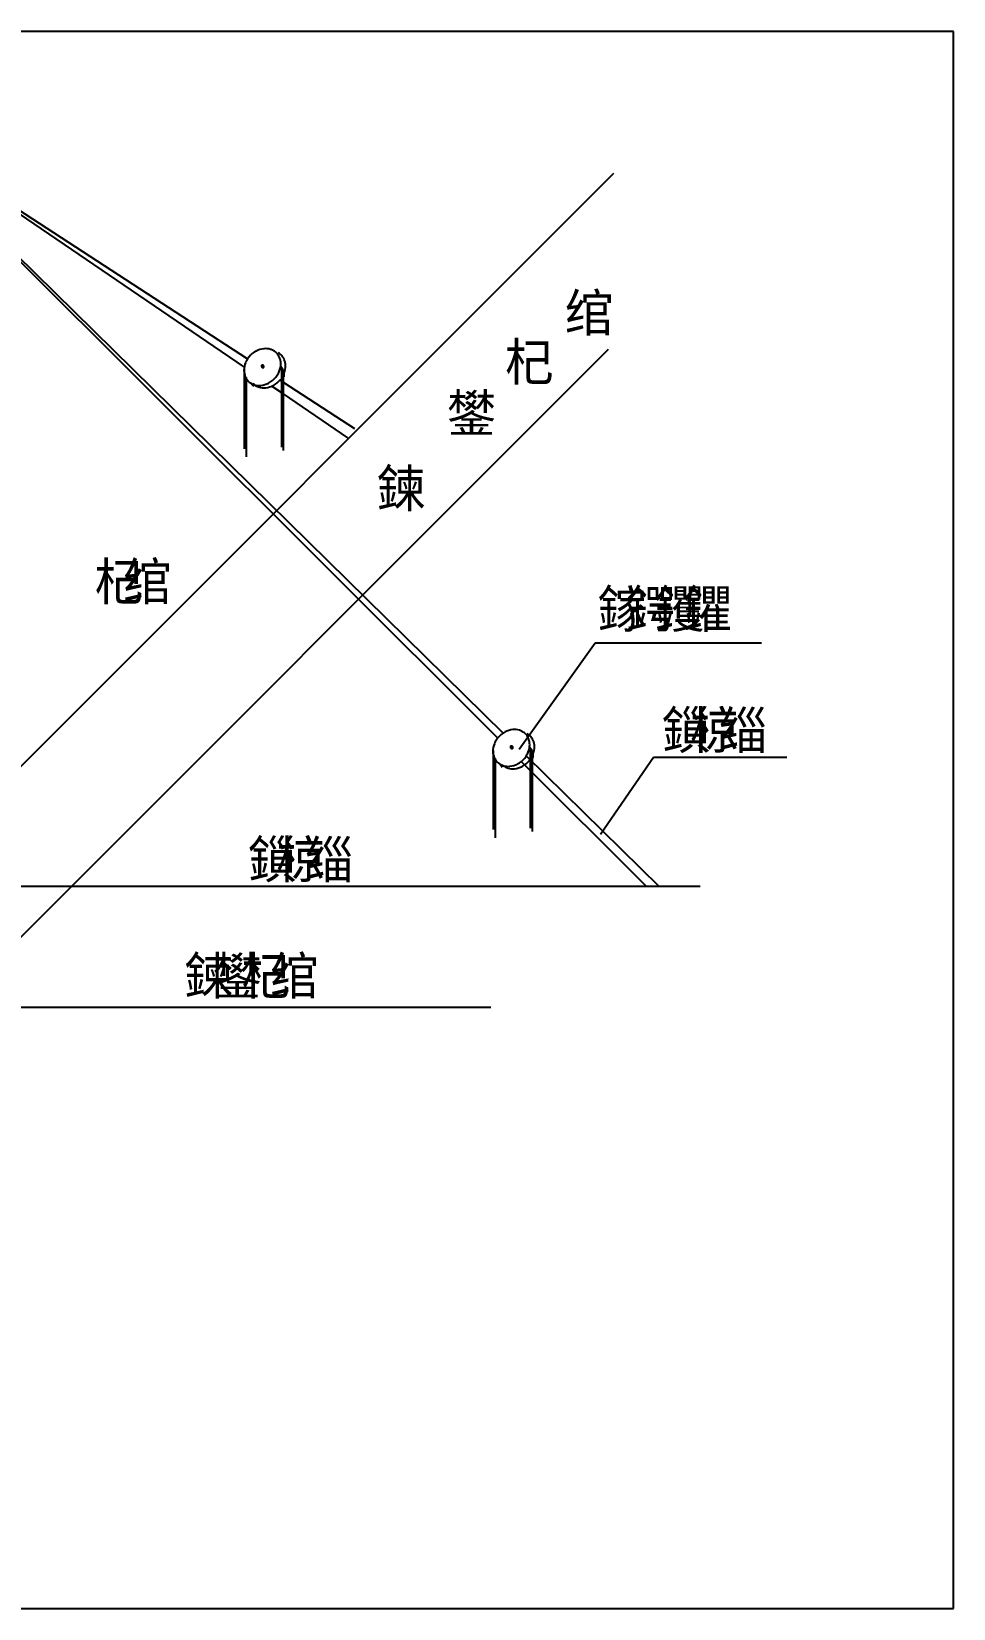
# Model space of a CAD drawing. Header units: metres. Extents: x 0 to 420, y 0 to 297.
# Drawn here: x 246.4 to 420, y 0 to 297 of the extents above; entities that cross this region are included whole.
import ezdxf

# ---------------------------------------------------------------- set-up
doc = ezdxf.new("R2010")
doc.units = ezdxf.units.M

msp = doc.modelspace()

# ---------------------------------------------------------------- linework, layer by layer
for p, q in [((420, 296.97), (0, 296.97)), ((420, 0), (420, 296.97)), ((132.22, 46.49), (356.04, 270.32)), ((230.21, 272.07), (286.42, 233.74)), ((230.33, 272.22), (287.05, 235.33)), ((228.07, 269.78), (334.18, 163.92)), ((228.2, 269.95), (335.2, 164.85)), ((131.18, 13.32), (355.01, 237.14)), ((286.41, 233.33), (286.41, 218.4)), ((286.77, 231.8), (286.77, 216.87)), ((293.41, 233.62), (293.41, 218.69)), ((293.77, 232.97), (293.77, 218.04)), ((291.63, 230.19), (293.41, 228.98)), ((293.18, 231.34), (293.41, 231.19)), ((293.77, 230.96), (307.2, 222.22)), ((293.77, 228.73), (305.88, 220.48)), ((338.2, 161.82), (352.49, 181.86)), ((352.49, 181.86), (383.84, 181.86)), ((333.29, 161.6), (333.29, 146.67)), ((339.55, 160.58), (364.6, 135.98)), ((340.29, 161.89), (340.29, 146.96)), ((340.66, 161.23), (340.66, 146.3)), ((333.66, 160.07), (333.66, 145.14)), ((338.6, 159.51), (362.19, 135.98)), ((353.49, 145.79), (363.52, 160.32)), ((363.52, 160.32), (388.6, 160.32)), ((71.03, 136.02), (372.3, 136.02)), ((31.59, 113.21), (332.86, 113.21)), ((0, 0), (420, 0))]:
    msp.add_line(p, q)
for points in [[(286.75, 234.8), (286.66, 234.6), (286.53, 234.25), (286.44, 233.89), (286.39, 233.52), (286.39, 233.48)], [(287.61, 236.01), (287.32, 235.69), (287.06, 235.33), (286.83, 234.96), (286.75, 234.8)], [(288.83, 236.88), (288.67, 236.79), (288.29, 236.57), (287.94, 236.31), (287.61, 236.01)], [(290.15, 237.24), (290.11, 237.24), (289.74, 237.18), (289.38, 237.09), (289.03, 236.97), (288.83, 236.88)], [(291.47, 237.08), (291.37, 237.11), (291.06, 237.19), (290.75, 237.24), (290.43, 237.25), (290.15, 237.24)], [(292.5, 236.44), (292.3, 236.62), (292.09, 236.77), (291.87, 236.91), (291.64, 237.02), (291.47, 237.08)], [(293.13, 235.42), (293.07, 235.58), (292.96, 235.82), (292.83, 236.04), (292.67, 236.25), (292.5, 236.44)], [(293.39, 236.06), (293.2, 236.23), (292.99, 236.39), (292.84, 236.48)], [(293.29, 234.09), (293.31, 234.38), (293.29, 234.69), (293.24, 235.01), (293.17, 235.32), (293.13, 235.42)], [(294.03, 235.03), (293.97, 235.2), (293.85, 235.43), (293.72, 235.66), (293.57, 235.87), (293.39, 236.06)], [(294.19, 233.71), (294.2, 233.99), (294.18, 234.31), (294.14, 234.63), (294.06, 234.94), (294.03, 235.03)], [(286.39, 233.48), (286.37, 233.2), (286.39, 232.88), (286.44, 232.56), (286.51, 232.25), (286.54, 232.16)], [(286.54, 232.16), (286.61, 231.99), (286.72, 231.76), (286.85, 231.53), (287.01, 231.32), (287.18, 231.13)], [(289.68, 234.03), (289.68, 234.01), (289.67, 233.99), (289.67, 233.97), (289.67, 233.95), (289.67, 233.94)], [(289.67, 233.94), (289.68, 233.92), (289.68, 233.9), (289.69, 233.87), (289.7, 233.85)], [(289.72, 234.1), (289.71, 234.09), (289.7, 234.08), (289.69, 234.06), (289.69, 234.05), (289.68, 234.03)], [(289.7, 233.85), (289.7, 233.85), (289.72, 233.82), (289.74, 233.79), (289.76, 233.77)], [(289.79, 234.14), (289.77, 234.14), (289.76, 234.13), (289.75, 234.12), (289.73, 234.11), (289.72, 234.1)], [(289.76, 233.77), (289.79, 233.75), (289.81, 233.73), (289.84, 233.71), (289.85, 233.71)], [(289.88, 234.15), (289.87, 234.15), (289.85, 234.15), (289.83, 234.15), (289.81, 234.15), (289.79, 234.14), (289.79, 234.14)], [(289.85, 233.71), (289.86, 233.7), (289.89, 233.69), (289.92, 233.68), (289.94, 233.68)], [(289.97, 234.12), (289.95, 234.13), (289.92, 234.14), (289.9, 234.15), (289.88, 234.15)], [(289.94, 233.68), (289.94, 233.68), (289.96, 233.68), (289.98, 233.68), (290, 233.68), (290.02, 233.69), (290.03, 233.69)], [(290.05, 234.06), (290.03, 234.08), (290, 234.1), (289.97, 234.12), (289.97, 234.12)], [(290.03, 233.69), (290.04, 233.69), (290.05, 233.7), (290.07, 233.71), (290.08, 233.72), (290.09, 233.73)], [(290.11, 233.98), (290.11, 233.98), (290.09, 234.01), (290.07, 234.04), (290.05, 234.06)], [(290.09, 233.73), (290.1, 233.74), (290.11, 233.75), (290.12, 233.77), (290.13, 233.78), (290.13, 233.8)], [(290.14, 233.89), (290.14, 233.91), (290.13, 233.93), (290.12, 233.96), (290.11, 233.98)], [(290.13, 233.8), (290.14, 233.82), (290.14, 233.84), (290.14, 233.86), (290.14, 233.88), (290.14, 233.89)], [(292.06, 231.56), (292.36, 231.89), (292.62, 232.24), (292.85, 232.61), (292.93, 232.77)], [(292.93, 232.77), (293.02, 232.97), (293.14, 233.32), (293.23, 233.68), (293.29, 234.05), (293.29, 234.09)], [(293.92, 231.95), (293.94, 232.11), (293.95, 232.32), (293.94, 232.54), (293.91, 232.75), (293.86, 232.96), (293.78, 233.16), (293.69, 233.35), (293.58, 233.54), (293.45, 233.71), (293.31, 233.87), (293.26, 233.92)], [(293.7, 232.15), (293.74, 232.23), (293.82, 232.39)], [(293.82, 232.39), (293.91, 232.59), (294.04, 232.94), (294.13, 233.3), (294.18, 233.67), (294.19, 233.71)], [(287.18, 231.13), (287.37, 230.95), (287.58, 230.8), (287.81, 230.67), (288.04, 230.55), (288.21, 230.49)], [(287.73, 230.71), (287.82, 230.57), (287.97, 230.36), (288.15, 230.17)], [(288.07, 230.67), (288.27, 230.5), (288.48, 230.34), (288.7, 230.21), (288.94, 230.1), (289.1, 230.04)], [(288.21, 230.49), (288.31, 230.46), (288.62, 230.38), (288.93, 230.34), (289.25, 230.32), (289.53, 230.33)], [(289.1, 230.04), (289.2, 230), (289.51, 229.93), (289.82, 229.88), (290.14, 229.86), (290.43, 229.88)], [(289.53, 230.33), (289.57, 230.34), (289.94, 230.39), (290.3, 230.48), (290.65, 230.61), (290.85, 230.7)], [(290.43, 229.88), (290.47, 229.88), (290.84, 229.94), (291.2, 230.03), (291.55, 230.15), (291.75, 230.24)], [(290.85, 230.7), (291.01, 230.78), (291.39, 231), (291.74, 231.27), (292.06, 231.56)], [(291.75, 230.24), (291.91, 230.32), (292.28, 230.55), (292.64, 230.81), (292.96, 231.1)], [(292.96, 231.1), (293.26, 231.43), (293.33, 231.53)], [(334.5, 164.28), (334.2, 163.95), (333.94, 163.6), (333.71, 163.22), (333.63, 163.07)], [(335.71, 165.14), (335.55, 165.06), (335.17, 164.83), (334.82, 164.57), (334.5, 164.28)], [(337.03, 165.5), (336.99, 165.5), (336.62, 165.45), (336.26, 165.36), (335.91, 165.23), (335.71, 165.14)], [(338.36, 165.35), (338.26, 165.38), (337.95, 165.45), (337.63, 165.5), (337.31, 165.52), (337.03, 165.5)], [(339.38, 164.71), (339.19, 164.88), (338.98, 165.04), (338.76, 165.17), (338.52, 165.28), (338.36, 165.35)], [(340.02, 163.68), (339.96, 163.85), (339.84, 164.08), (339.71, 164.31), (339.56, 164.52), (339.38, 164.71)], [(340.28, 164.32), (340.08, 164.5), (339.87, 164.66), (339.73, 164.75)], [(340.18, 162.35), (340.19, 162.64), (340.17, 162.96), (340.13, 163.28), (340.05, 163.58), (340.02, 163.68)], [(340.91, 163.3), (340.85, 163.46), (340.74, 163.7), (340.6, 163.92), (340.45, 164.13), (340.28, 164.32)], [(333.27, 161.75), (333.26, 161.46), (333.27, 161.14), (333.32, 160.83), (333.4, 160.52), (333.43, 160.42)], [(333.63, 163.07), (333.54, 162.86), (333.42, 162.51), (333.33, 162.15), (333.27, 161.79), (333.27, 161.75)], [(333.43, 160.42), (333.49, 160.26), (333.6, 160.02), (333.74, 159.8), (333.89, 159.59), (334.06, 159.4)], [(336.56, 162.3), (336.56, 162.28), (336.56, 162.26), (336.55, 162.24), (336.56, 162.21), (336.56, 162.21)], [(336.6, 162.37), (336.59, 162.36), (336.58, 162.34), (336.58, 162.33), (336.57, 162.31), (336.56, 162.3)], [(336.56, 162.21), (336.56, 162.19), (336.57, 162.16), (336.57, 162.14), (336.58, 162.12)], [(336.58, 162.12), (336.59, 162.11), (336.6, 162.09), (336.62, 162.06), (336.64, 162.04)], [(336.67, 162.41), (336.66, 162.4), (336.64, 162.4), (336.63, 162.39), (336.62, 162.38), (336.6, 162.37)], [(336.64, 162.04), (336.67, 162.01), (336.7, 161.99), (336.72, 161.98), (336.73, 161.97)], [(336.76, 162.42), (336.76, 162.42), (336.74, 162.42), (336.71, 162.42), (336.69, 162.41), (336.67, 162.41), (336.67, 162.41)], [(336.73, 161.97), (336.75, 161.97), (336.77, 161.96), (336.8, 161.95), (336.82, 161.95)], [(336.85, 162.39), (336.83, 162.4), (336.81, 162.41), (336.78, 162.41), (336.76, 162.42)], [(336.82, 161.95), (336.82, 161.95), (336.84, 161.95), (336.87, 161.95), (336.89, 161.95), (336.91, 161.95), (336.91, 161.95)], [(336.94, 162.33), (336.91, 162.35), (336.89, 162.37), (336.86, 162.39), (336.85, 162.39)], [(336.91, 161.95), (336.92, 161.96), (336.94, 161.97), (336.95, 161.98), (336.96, 161.98), (336.98, 162)], [(337, 162.24), (336.99, 162.25), (336.98, 162.28), (336.96, 162.3), (336.94, 162.33)], [(336.98, 162), (336.99, 162.01), (337, 162.02), (337, 162.03), (337.01, 162.05), (337.02, 162.06)], [(337.02, 162.15), (337.02, 162.17), (337.02, 162.2), (337.01, 162.22), (337, 162.24)], [(337.02, 162.06), (337.02, 162.08), (337.03, 162.11), (337.03, 162.13), (337.03, 162.15), (337.02, 162.15)], [(338.95, 159.82), (339.24, 160.15), (339.51, 160.5), (339.73, 160.88), (339.81, 161.04)], [(339.81, 161.04), (339.9, 161.24), (340.03, 161.59), (340.12, 161.95), (340.17, 162.32), (340.18, 162.35)], [(340.8, 160.21), (340.82, 160.37), (340.83, 160.59), (340.82, 160.8), (340.79, 161.02), (340.74, 161.22), (340.67, 161.43), (340.58, 161.62), (340.46, 161.8), (340.34, 161.98), (340.19, 162.13), (340.14, 162.18)], [(340.58, 160.42), (340.63, 160.5), (340.7, 160.65)], [(340.7, 160.65), (340.8, 160.86), (340.92, 161.21), (341.01, 161.57), (341.07, 161.93), (341.07, 161.97)], [(341.07, 161.97), (341.08, 162.26), (341.07, 162.58), (341.02, 162.89), (340.94, 163.2), (340.91, 163.3)], [(334.06, 159.4), (334.26, 159.22), (334.47, 159.06), (334.69, 158.93), (334.93, 158.82), (335.09, 158.76)], [(334.61, 158.97), (334.7, 158.83), (334.86, 158.62), (335.03, 158.43)], [(334.96, 158.94), (335.15, 158.76), (335.36, 158.61), (335.58, 158.48), (335.82, 158.36), (335.98, 158.3)], [(335.09, 158.76), (335.19, 158.73), (335.5, 158.65), (335.81, 158.6), (336.13, 158.59), (336.42, 158.6)], [(335.98, 158.3), (336.08, 158.27), (336.39, 158.19), (336.71, 158.15), (337.03, 158.13), (337.31, 158.14)], [(336.42, 158.6), (336.46, 158.6), (336.82, 158.66), (337.19, 158.75), (337.54, 158.87), (337.74, 158.96)], [(337.31, 158.14), (337.35, 158.15), (337.72, 158.2), (338.08, 158.29), (338.43, 158.42), (338.63, 158.51)], [(337.74, 158.96), (337.9, 159.04), (338.27, 159.27), (338.62, 159.53), (338.95, 159.82)], [(338.63, 158.51), (338.79, 158.59), (339.17, 158.81), (339.52, 159.08), (339.84, 159.37)], [(339.84, 159.37), (340.14, 159.7), (340.22, 159.79)]]:
    msp.add_lwpolyline(points)

# ---------------------------------------------------------------- texts
for s, p in [('绾', (346.78, 240.46)), ('杞', (335.5, 231.23)), ('鐢', (324.65, 221.57)), ('鍊', (311.38, 207.41)), ('杞', (258.2, 189.86)), ('绾', (263.58, 189.86)), ('鎵', (352.98, 184.68)), ('鍔', (358.36, 184.68)), ('钁', (363.74, 184.68)), ('鑺', (369.12, 184.68)), ('鎻', (365.01, 161.88)), ('椋', (370.39, 161.88)), ('缁', (375.77, 161.88)), ('鎻', (287.06, 137.52)), ('椋', (292.44, 137.52)), ('缁', (297.82, 137.52)), ('鍊', (275.13, 115.61)), ('鐢', (280.51, 115.61)), ('杞', (285.89, 115.61)), ('绾', (291.27, 115.61))]:
    msp.add_text(s, height=7.07).set_placement(p)

doc.saveas('drawing.dxf')
